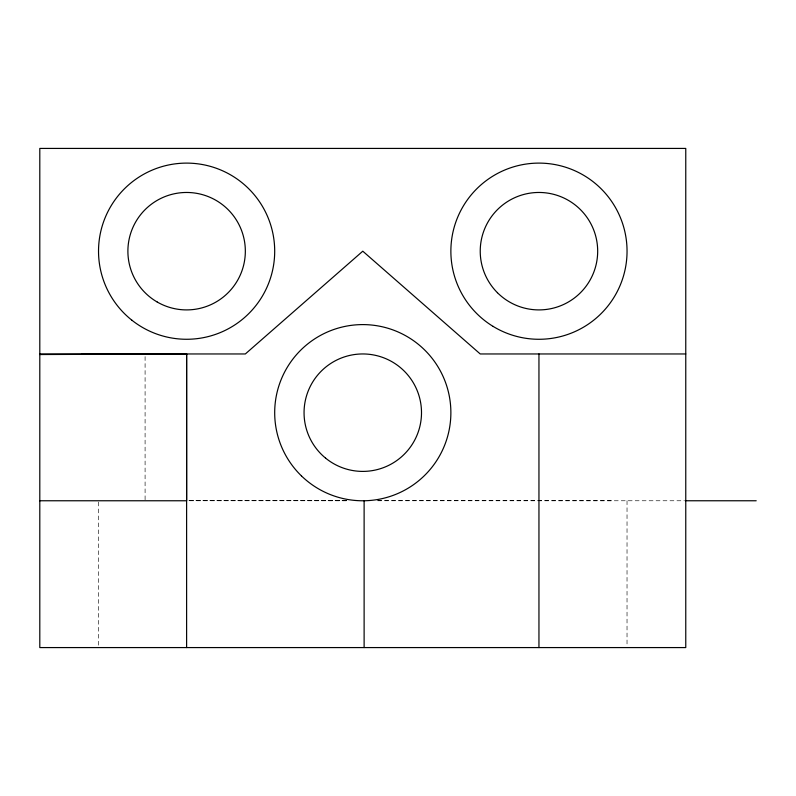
<?xml version="1.0" encoding="UTF-8"?>
<svg xmlns="http://www.w3.org/2000/svg" width="796" height="796" viewBox="0 0 796 796"><rect width="100%" height="100%" fill="white"/><g stroke="black" fill="none" stroke-linecap="round" stroke-linejoin="round"><path stroke-width="0.6" stroke-dasharray="3.98 2.98" d="M145.091 499.769L145.091 354.628M346.638 500.644L187.707 500.575L347.852 500.754L187.846 500.764M377.682 500.664L612.363 500.764M377.632 500.764L684.54 500.764M627.029 500.764L627.029 646.342M98.555 501.997L98.555 646.342"/><path stroke-width="1.19" d="M685.764 500.764L685.764 148.424L39.8 148.424L39.8 647.576L685.764 647.576L685.764 500.764L756.2 500.764M39.8 354.538L186.612 353.961L186.612 647.576M39.8 353.961L245.337 353.961L362.787 251.188L480.227 353.961L685.764 353.961M39.8 500.764L186.612 500.764L186.612 353.961L81.749 353.822M538.952 353.961L538.952 647.576M364.12 500.754L364.12 647.566M497.43 292.709A58.725 58.725 0 0 0 595.677 266.391A58.725 58.725 0 0 0 523.758 194.463A58.725 58.725 0 0 0 497.43 292.709M157.25 302.042A58.725 58.725 0 0 0 245.337 251.188A58.725 58.725 0 0 0 157.25 200.333A58.725 58.725 0 0 0 157.25 302.042M131.907 320.231A88.087 88.087 0 0 0 273.754 264.033A88.087 88.087 0 0 0 154.165 169.299A88.087 88.087 0 0 0 131.907 320.231M493.032 326.36A88.087 88.087 0 0 0 627.019 253.377A88.087 88.087 0 0 0 496.823 173.836A88.087 88.087 0 0 0 493.032 326.36M325.604 458.138A58.725 58.725 0 0 0 420.736 422.149A58.725 58.725 0 0 0 342.001 357.752A58.725 58.725 0 0 0 325.604 458.138M301.445 475.909A88.087 88.087 0 0 0 448.208 434.188A88.087 88.087 0 0 0 338.698 327.952A88.087 88.087 0 0 0 301.445 475.909"/></g></svg>
